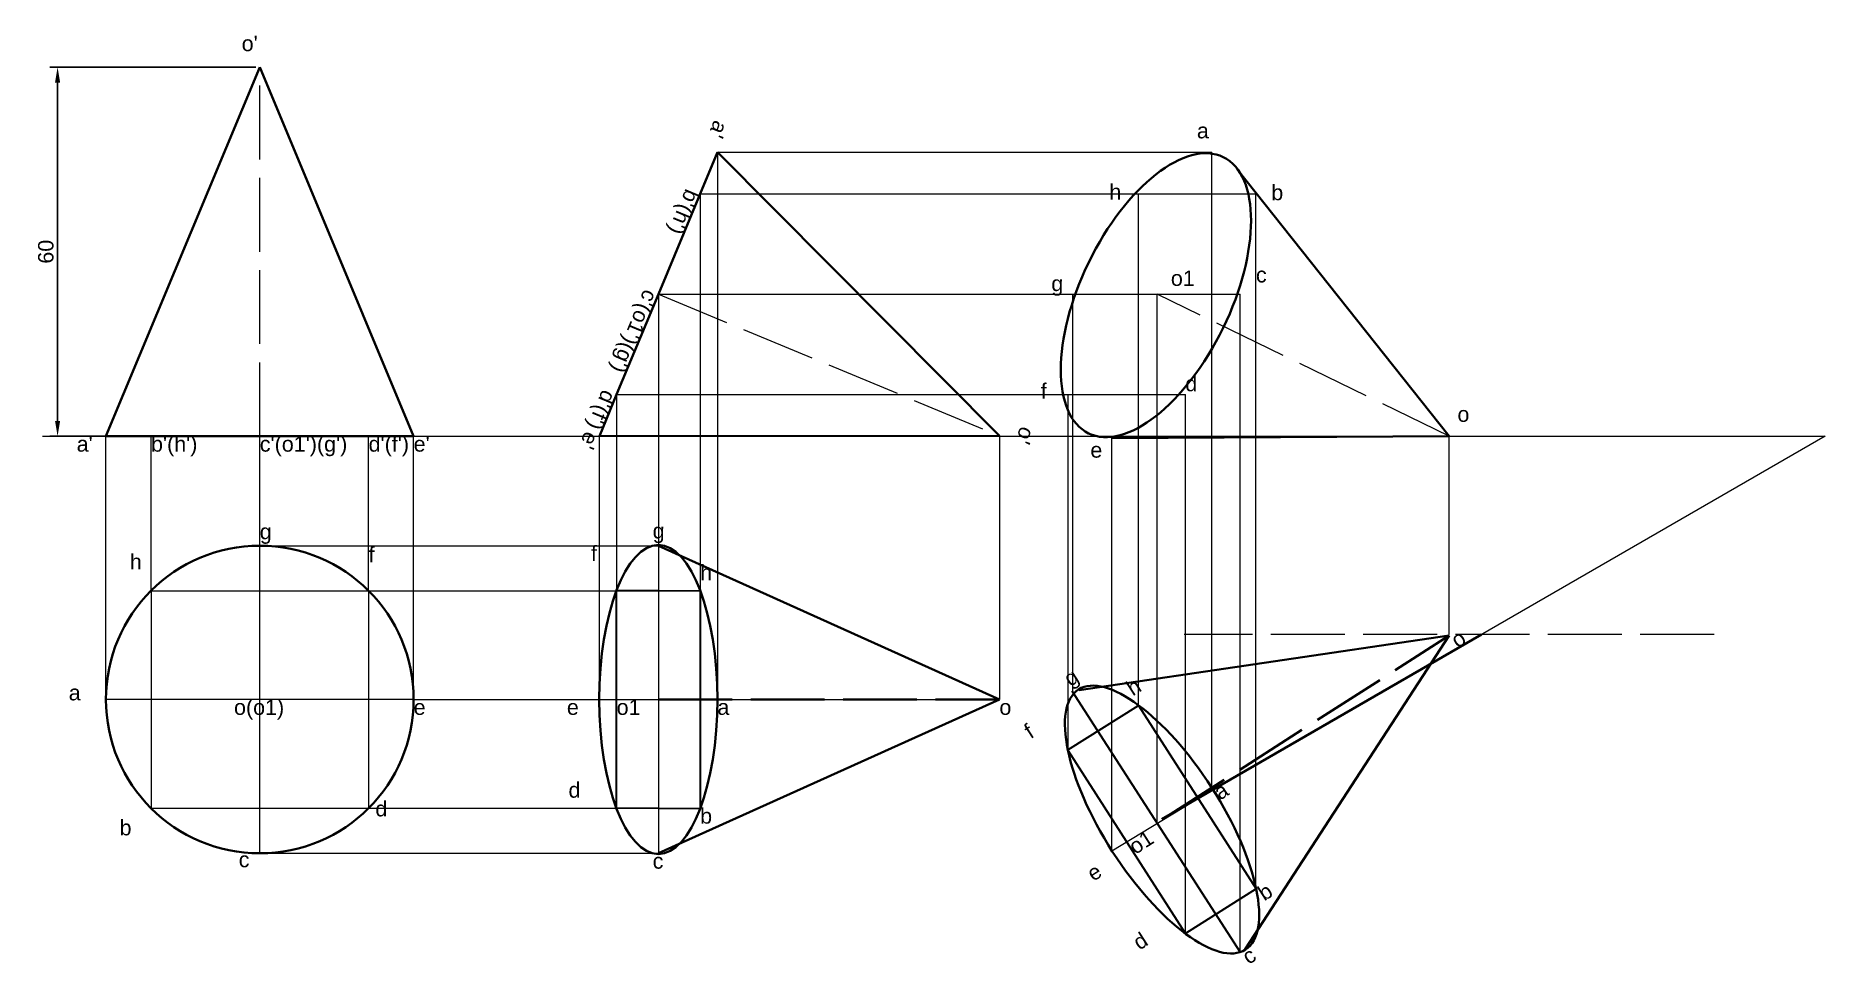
# Paper-space layout 'Layout11' of a CAD drawing. Header units: millimetres. Extents: x -6 to 284, y -2 to 149.
import ezdxf

# ---------------------------------------------------------------- set-up
doc = ezdxf.new("R2010")
doc.units = ezdxf.units.MM
doc.linetypes.add('ACAD_ISO02W100', pattern=[15, 12, -3])
doc.styles.get("Standard").update_dxf_attribs({"font": 'arial.ttf'})
doc.dimstyles.new('ISO-25', dxfattribs={"dimtxt": 2.5, "dimasz": 2.5, "dimexe": 1.25, "dimexo": 0.625, "dimtad": 1, "dimtxsty": 'Standard', "dimcen": 2.5, "dimadec": 0, "dimazin": 0, "dimtfac": 1, "dimtmove": 0, "dimatfit": 3, "dimfxl": 1, "dimarcsym": 0})

# ---------------------------------------------------------------- blocks, each defined once
blk = doc.blocks.new('*D12')
at = {"color": 0, "linetype": 'Continuous', "lineweight": -2, "transparency": 16777216}
for p, q in [((29.29, 143.84), (-4.19, 143.84)), ((-2.94, 141.34), (-2.94, 86.34)), ((29.29, 83.84), (-4.19, 83.84))]:
    blk.add_line(p, q, dxfattribs=at)
at = {"color": 0, "linetype": 'Continuous', "lineweight": 20, "transparency": 16777216}
for points in [[(-3.35, 141.34), (-2.52, 141.34), (-2.94, 143.84)], [(-3.35, 86.34), (-2.52, 86.34), (-2.94, 83.84)]]:
    blk.add_solid(points, dxfattribs=at)
at = {"layer": 'Defpoints', "color": 0, "linetype": 'Continuous', "lineweight": 20, "transparency": 16777216}
for p in [(29.92, 143.84), (-2.94, 83.84), (29.92, 83.84)]:
    blk.add_point(p, dxfattribs=at)
at = {"color": 0, "linetype": 'Continuous', "lineweight": 20, "transparency": 16777216, "insert": (-4.84, 113.84), "char_height": 2.5, "attachment_point": 5, "rotation": 90}
blk.add_mtext('60', dxfattribs=at)

psp = doc.layouts.new('Layout11')

# ---------------------------------------------------------------- linework, layer by layer
at = {"linetype": 'Continuous', "lineweight": 40}
for p, q in [((29.919, 143.84), (4.919, 83.84)), ((54.919, 83.84), (29.919, 143.84)), ((104.275, 130.032), (101.465, 123.27)), ((150.089, 83.923), (104.275, 130.032)), ((223.167, 83.84), (188.675, 127.323)), ((101.465, 123.27), (94.682, 106.946)), ((94.682, 106.946), (87.899, 90.621)), ((87.899, 90.621), (85.089, 83.859)), ((4.919, 83.84), (12.242, 83.84)), ((12.242, 83.84), (29.919, 83.84)), ((29.919, 83.84), (47.597, 83.84)), ((47.597, 83.84), (54.919, 83.84)), ((85.089, 83.859), (150.089, 83.923)), ((223.167, 83.84), (168.386, 83.541)), ((150.089, 41.054), (94.682, 66.054)), ((223.167, 51.448), (163.029, 42.59)), ((176.466, 21.599), (228.428, 51.599)), ((223.167, 51.448), (190.015, 0.498)), ((150.089, 41.054), (94.682, 16.054))]:
    psp.add_line(p, q, dxfattribs=at)
at = {"linetype": 'ACAD_ISO02W100', "lineweight": 20}
for p, q in [((29.919, 83.84), (29.919, 143.84)), ((94.682, 106.946), (150.089, 83.923)), ((223.167, 83.84), (175.737, 106.946)), ((266.204, 51.599), (180.139, 51.599))]:
    psp.add_line(p, q, dxfattribs=at)
at = {"linetype": 'Continuous', "lineweight": 20}
for p, q in [((104.275, 130.032), (104.275, 41.054)), ((104.275, 130.032), (184.598, 130.032)), ((184.598, 26.721), (184.598, 130.032)), ((101.465, 123.27), (101.465, 23.376)), ((101.465, 123.27), (191.773, 123.27)), ((172.691, 40.087), (172.691, 123.27)), ((191.773, 10.229), (191.773, 123.27)), ((94.682, 106.946), (94.682, 16.054)), ((94.682, 106.946), (189.232, 106.946)), ((162.013, 42.453), (162.013, 106.946)), ((175.737, 20.912), (175.737, 106.946)), ((189.232, -0.004), (189.232, 106.946)), ((87.899, 90.621), (87.899, 23.376)), ((87.899, 90.621), (180.353, 90.621)), ((161.239, 32.744), (161.239, 90.621)), ((180.353, 3.001), (180.353, 90.621)), ((-5.366, 83.84), (284.271, 83.84)), ((4.919, 41.054), (4.919, 83.84)), ((12.242, 58.731), (12.242, 83.84)), ((29.919, 66.054), (29.919, 83.84)), ((47.597, 58.731), (47.597, 83.84)), ((54.919, 41.054), (54.919, 83.84)), ((85.081, 83.84), (85.081, 41.054)), ((150.089, 83.923), (150.089, 41.054)), ((168.386, 16.447), (168.386, 83.84)), ((284.271, 83.84), (176.466, 21.599)), ((223.167, 51.599), (223.167, 83.84)), ((29.919, 16.054), (29.919, 66.054)), ((29.919, 66.054), (94.682, 66.054)), ((94.682, 66.054), (95.604, 66.054)), ((12.242, 58.731), (47.597, 58.731)), ((12.242, 58.731), (12.242, 23.376)), ((47.597, 58.731), (47.597, 23.376)), ((47.597, 58.731), (101.465, 58.731)), ((54.919, 41.054), (4.919, 41.054)), ((54.919, 41.054), (150.089, 41.054)), ((163.029, 42.59), (163.805, 43.088)), ((168.386, 16.447), (184.598, 26.294)), ((12.242, 23.376), (47.597, 23.376)), ((47.597, 23.376), (85.081, 23.376)), ((85.081, 23.376), (101.465, 23.376)), ((29.919, 16.054), (94.682, 16.054))]:
    psp.add_line(p, q, dxfattribs=at)
at = {"linetype": 'Continuous', "lineweight": 30}
for p, q in [((87.899, 23.376), (87.861, 58.731)), ((87.899, 58.832), (101.465, 58.731)), ((101.465, 58.731), (101.465, 23.296)), ((161.839, 42.453), (189.232, -0.004)), ((161.216, 32.85), (172.691, 40.087)), ((172.691, 40.087), (191.816, 10.256)), ((180.353, 3.001), (161.239, 32.744)), ((101.465, 23.296), (87.899, 23.376)), ((191.816, 10.256), (180.353, 3.001))]:
    psp.add_line(p, q, dxfattribs=at)
at = {"linetype": 'ACAD_ISO02W100', "lineweight": 40}
for p, q in [((176.522, 21.544), (223.167, 51.448)), ((94.682, 41.054), (150.089, 41.054))]:
    psp.add_line(p, q, dxfattribs=at)
at = {"linetype": 'Continuous', "lineweight": 40}
psp.add_circle((29.919, 41.054), 25, dxfattribs=at)
for centre, major_axis, ratio in [((175.522, 106.766), (-10.938, -22.452), 0.4865727), ((94.678, 41.054), (0, -25.117), 0.3820767), ((176.519, 21.542), (13.556, -21.145), 0.3820767)]:
    psp.add_ellipse(centre, major_axis=major_axis, ratio=ratio, dxfattribs=at)
at = {"linetype": 'Continuous', "lineweight": 20}
for p in [(17.419, 62.704), (17.419, 62.704), (17.419, 62.704), (42.419, 62.704), (42.419, 62.704), (42.419, 62.704), (4.919, 41.054), (4.919, 41.054), (4.919, 41.054), (54.919, 41.054), (54.919, 41.054), (54.919, 41.054), (17.419, 19.403), (17.419, 19.403), (17.419, 19.403), (42.419, 19.403), (42.419, 19.403), (42.419, 19.403)]:
    psp.add_point(p, dxfattribs=at)

# ---------------------------------------------------------------- texts
at = {"linetype": 'Continuous', "lineweight": 40, "char_height": 2.5, "attachment_point": 1}
for s, width, insert in [("o'", 8.77753, (26.976, 148.939)), ("a'", 12.07857, (0.163, 83.84)), ("b'(h')", 4.46164, (12.242, 83.84)), ("c'(o1')(g')", 5.13449, (29.919, 83.84)), ("d'(f')", 7.32233, (47.597, 83.84)), ("e'", 5.77354, (54.919, 83.84)), ('g', 13.40334, (29.919, 69.595)), ('h', 3.43946, (8.802, 64.689)), ('f', 7.32233, (47.597, 65.862)), ('a', 6.31278, (-1.128, 43.409)), ('o(o1)', 10.84642, (25.73, 41.054)), ('e', 5.20899, (54.919, 41.054)), ('d', 5.43447, (48.702, 24.555)), ('b', 6.9727, (7.136, 21.472)), ('c', 4.40135, (26.493, 16.29))]:
    psp.add_mtext_dynamic_manual_height_columns(s, width=width, gutter_width=12.5, heights=[0], dxfattribs=dict(at, insert=insert))
at = {"linetype": 'Continuous', "lineweight": 40, "char_height": 2.5, "attachment_point": 1, "rotation": 247.43654}
for s, width, insert in [("a'", 12.07857, (106.1, 134.424)), ("b'(h')", 4.46164, (101.465, 123.27)), ("c'(o1')(g')", 5.13449, (94.682, 106.946)), ("d'(f')", 7.32233, (87.899, 90.621)), ("e'", 5.77354, (85.089, 83.859)), ("o'", 8.77753, (155.927, 84.685))]:
    psp.add_mtext_dynamic_manual_height_columns(s, width=width, gutter_width=12.5, heights=[0], dxfattribs=dict(at, insert=insert))
at = {"linetype": 'Continuous', "lineweight": 20, "char_height": 2.5, "attachment_point": 1}
for s, width, insert in [('a', 4.9703, (182.18, 134.76)), ('h', 7.19836, (167.955, 124.826)), ('b', 3.50695, (194.27, 124.712)), ('o1', 6.64523, (177.952, 110.782)), ('c', 7.54599, (191.773, 111.347)), ('g', 5.31308, (158.528, 109.924)), ('d', 5.65586, (180.295, 93.653)), ('f', 4.45613, (156.815, 92.454)), ('o', 7.71253, (224.513, 88.686)), ('e', 5.31308, (164.87, 82.862)), ('g', 5.85338, (93.752, 69.722)), ('f', 4.16942, (83.73, 66.054)), ('h', 7.65661, (101.465, 62.948)), ('e', 10.65187, (79.817, 41.054)), ('a', 10.79604, (104.275, 41.054)), ('d', 9.21127, (80.081, 27.594)), ('b', 8.44862, (101.465, 23.376)), ('c', 7.97721, (93.752, 16.054))]:
    psp.add_mtext_dynamic_manual_height_columns(s, width=width, gutter_width=12.5, heights=[0], dxfattribs=dict(at, insert=insert))
at = {"linetype": 'ACAD_ISO02W100', "lineweight": 20, "insert": (223.167, 51.448), "char_height": 2.5, "attachment_point": 1, "rotation": 32.66419}
psp.add_mtext_dynamic_manual_height_columns('o', width=9.45698, gutter_width=12.5, heights=[0], dxfattribs=at)
at = {"linetype": 'Continuous', "lineweight": 20, "char_height": 2.5, "attachment_point": 1, "rotation": 32.66419}
for s, width, insert in [('g', 5.85338, (160.267, 45.177)), ('h', 7.65661, (170.416, 43.636)), ('f', 4.16942, (153.809, 36.679)), ('a', 10.79604, (184.598, 26.721)), ('e', 10.65187, (164.008, 13.521)), ('b', 8.44862, (191.773, 10.323)), ('d', 9.21127, (171.495, 2.333)), ('c', 7.97721, (189.232, -0.004))]:
    psp.add_mtext_dynamic_manual_height_columns(s, width=width, gutter_width=12.5, heights=[0], dxfattribs=dict(at, insert=insert))
at = {"linetype": 'ACAD_ISO02W100', "lineweight": 40, "insert": (87.899, 41.054), "char_height": 2.5, "attachment_point": 1}
psp.add_mtext_dynamic_manual_height_columns('o1', width=13.56607, gutter_width=12.5, heights=[0], dxfattribs=at)
at = {"linetype": 'ACAD_ISO02W100', "lineweight": 20, "insert": (150.089, 41.054), "char_height": 2.5, "attachment_point": 1}
psp.add_mtext_dynamic_manual_height_columns('o', width=9.45698, gutter_width=12.5, heights=[0], dxfattribs=at)
at = {"linetype": 'ACAD_ISO02W100', "lineweight": 40, "insert": (170.812, 17.883), "char_height": 2.5, "attachment_point": 1, "rotation": 32.66419}
psp.add_mtext_dynamic_manual_height_columns('o1', width=13.56607, gutter_width=12.5, heights=[0], dxfattribs=at)

# ---------------------------------------------------------------- dimensions: what is measured, and where the dimension line sits
at = {"linetype": 'Continuous', "lineweight": 20}
dim = psp.add_linear_dim(base=(-2.936, 83.84), p1=(29.919, 143.84), p2=(29.919, 83.84), angle=90, dimstyle='ISO-25', dxfattribs=at)
dim.commit()
dim.dimension.update_dxf_attribs({"geometry": '*D12', "text_midpoint": (-4.837, 113.84)})

doc.saveas('drawing.dxf')
